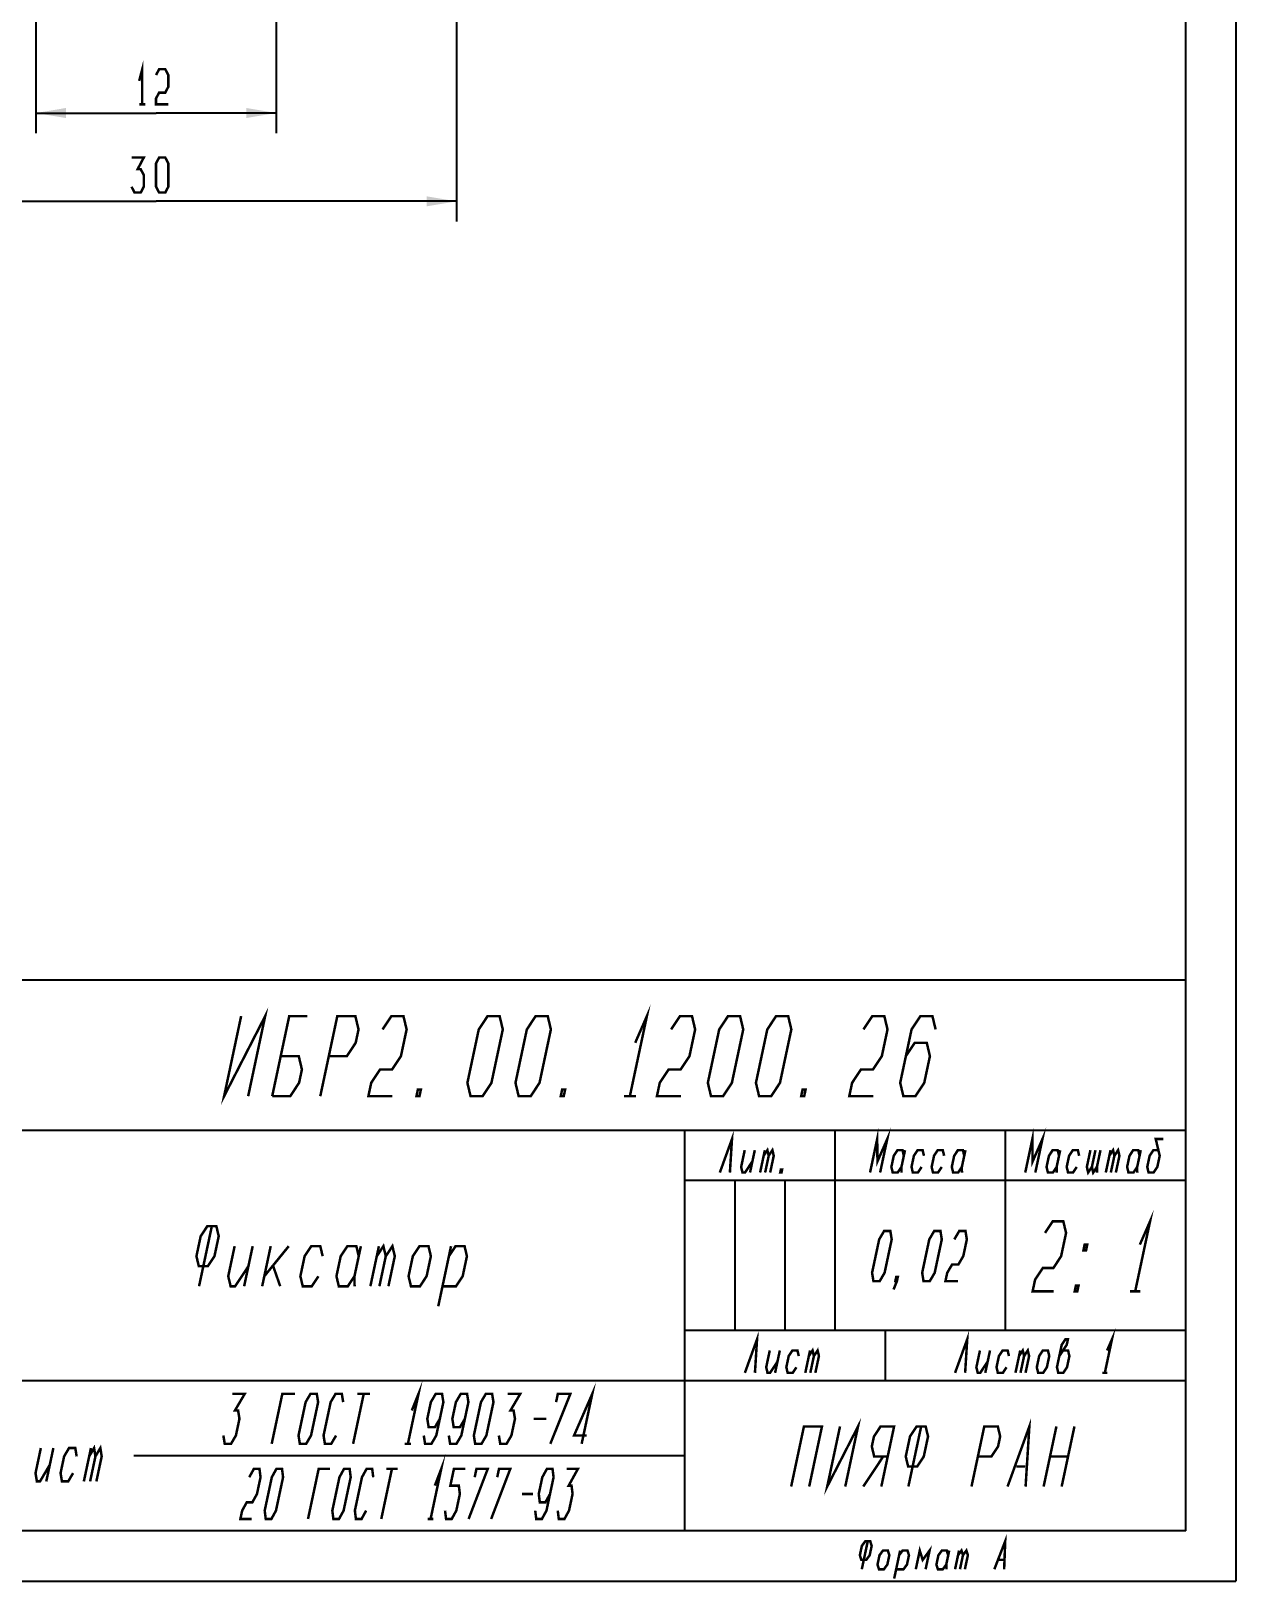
# Model space of a CAD drawing. Header units: millimetres. Extents: x 0 to 210, y 0 to 297.
# Drawn here: x 89.7 to 210, y 0 to 154.8 of the extents above; entities that cross this region are included whole.
import ezdxf

# ---------------------------------------------------------------- set-up
doc = ezdxf.new("R2010")
doc.units = ezdxf.units.MM
doc.header["$LTSCALE"] = 19.36
doc.layers.get('0').update_dxf_attribs({"linetype": 'CONTINUOUS'})
doc.layers.add('ALL_DIMENSIONS', color=7, linetype='CONTINUOUS')
doc.styles.get("Standard").update_dxf_attribs({"font": 'txt', "width": 0.7})
doc.dimstyles.new('DIMSTYLE_1', dxfattribs={"dimtxt": 3.5, "dimasz": 3, "dimexe": 0.18, "dimexo": 0.0625, "dimgap": 0.09, "dimtad": 1, "dimlfac": 0.5, "dimdsep": 46, "dimtxsty": 'STANDARD', "dimblk": '_FILLED', "dimblk1": '_FILLED', "dimblk2": '_FILLED', "dimcen": 0.09, "dimadec": 0, "dimazin": 0, "dimtp": 0.2, "dimtm": 0.2, "dimtfac": 1, "dimtofl": 0, "dimtmove": 0, "dimatfit": 3, "dimldrblk": '_FILLED', "dimfxl": 1, "dimtolj": 1, "dimarcsym": 0})

# ---------------------------------------------------------------- blocks, each defined once
blk = doc.blocks.new('_FILLED')
at = {"color": 0, "linetype": 'BYBLOCK'}
blk.add_solid([(0, 0), (-1, 0.167), (-1, -0.167)], dxfattribs=at)
blk = doc.blocks.new('*D0')
at = {"layer": 'ALL_DIMENSIONS', "color": 2, "linetype": 'CONTINUOUS'}
for p, q in [((72.21, 162.2), (72.21, 135.77)), ((132.21, 162.2), (132.21, 135.77)), ((72.21, 137.77), (102.21, 137.77)), ((132.21, 137.77), (102.21, 137.77))]:
    blk.add_line(p, q, dxfattribs=at)
at = {"layer": 'ALL_DIMENSIONS', "color": 2, "linetype": 'CONTINUOUS', "xscale": 3, "yscale": 3, "zscale": 3, "rotation": 180}
blk.add_blockref('_FILLED', (72.21, 137.77), dxfattribs=at)
at = {"layer": 'ALL_DIMENSIONS', "color": 2, "linetype": 'CONTINUOUS', "xscale": 3, "yscale": 3, "zscale": 3}
blk.add_blockref('_FILLED', (132.21, 137.77), dxfattribs=at)
blk = doc.blocks.new('*D1')
at = {"layer": 'ALL_DIMENSIONS', "color": 2, "linetype": 'CONTINUOUS'}
for p, q in [((90.21, 181.3), (90.21, 144.59)), ((114.21, 180.47), (114.21, 144.59)), ((90.21, 146.59), (102.21, 146.59)), ((114.21, 146.59), (102.21, 146.59))]:
    blk.add_line(p, q, dxfattribs=at)
at = {"layer": 'ALL_DIMENSIONS', "color": 2, "linetype": 'CONTINUOUS', "xscale": 3, "yscale": 3, "zscale": 3, "rotation": 180}
blk.add_blockref('_FILLED', (90.21, 146.59), dxfattribs=at)
at = {"layer": 'ALL_DIMENSIONS', "color": 2, "linetype": 'CONTINUOUS', "xscale": 3, "yscale": 3, "zscale": 3}
blk.add_blockref('_FILLED', (114.21, 146.59), dxfattribs=at)

msp = doc.modelspace()

# ---------------------------------------------------------------- linework, layer by layer
at = {"color": 7, "linetype": 'CONTINUOUS'}
for p, q in [((210, 297), (210, 0)), ((205, 5), (205, 292.349899)), ((205, 60), (20, 60)), ((205, 5), (205, 60)), ((205, 45), (20, 45)), ((155, 5), (155, 45)), ((170, 25), (170, 45)), ((187, 25), (187, 45)), ((205, 40), (155, 40)), ((160, 25), (160, 40)), ((165, 25), (165, 40)), ((205, 25), (155, 25)), ((175, 20), (175, 25)), ((205, 20), (20, 20)), ((155, 12.5), (100, 12.5)), ((205, 5), (20, 5)), ((205, 5), (20, 5)), ((0, 0), (210, 0))]:
    msp.add_line(p, q, dxfattribs=at)
at = {"color": 2, "linetype": 'CONTINUOUS', "const_width": 0.25}
for points in [[(110.700449, 56.410637), (109.000004, 48.41064), (113.100447, 56.410637), (111.400002, 48.41064)], [(150.033635, 53.74397), (151.200451, 56.410637), (149.500006, 48.41064)], [(113.8, 48.41064), (115.500445, 56.410637), (117.300449, 56.410637)], [(118.599996, 48.41064), (120.300463, 56.410637), (122.100445, 56.410637), (122.417039, 55.077306), (122.133639, 53.74397), (121.250223, 52.410639), (119.450219, 52.410639)], [(124.817037, 55.077306), (125.700453, 56.410637), (126.900463, 56.410637), (127.217035, 55.077306), (126.650234, 52.410639), (125.766818, 51.077302), (124.566809, 51.077302), (123.683414, 49.743971), (123.399992, 48.41064), (125.79999, 48.41064)], [(133.6, 48.41064), (133.283406, 49.743971), (134.417051, 55.077306), (135.300445, 56.410637), (136.500455, 56.410637), (136.817049, 55.077306), (135.683404, 49.743971), (134.80001, 48.41064), (133.6, 48.41064)], [(138.399996, 48.41064), (138.083402, 49.743971), (139.217047, 55.077306), (140.100463, 56.410637), (141.300451, 56.410637), (141.617045, 55.077306), (140.4834, 49.743971), (139.600006, 48.41064), (138.399996, 48.41064)], [(153.617035, 55.077306), (154.500451, 56.410637), (155.700461, 56.410637), (156.017033, 55.077306), (155.450232, 52.410639), (154.566816, 51.077302), (153.366828, 51.077302), (152.483412, 49.743971), (152.19999, 48.41064), (154.60001, 48.41064)], [(157.600002, 48.41064), (157.283408, 49.743971), (158.417053, 55.077306), (159.300447, 56.410637), (160.500457, 56.410637), (160.817051, 55.077306), (159.683406, 49.743971), (158.79999, 48.41064), (157.600002, 48.41064)], [(162.399998, 48.41064), (162.083404, 49.743971), (163.217049, 55.077306), (164.100443, 56.410637), (165.300453, 56.410637), (165.617047, 55.077306), (164.483402, 49.743971), (163.600008, 48.41064), (162.399998, 48.41064)], [(172.817041, 55.077306), (173.700457, 56.410637), (174.900445, 56.410637), (175.217039, 55.077306), (174.650217, 52.410639), (173.766822, 51.077302), (172.566812, 51.077302), (171.683418, 49.743971), (171.399996, 48.41064), (173.799994, 48.41064)], [(180.017035, 55.077306), (179.700463, 56.410637), (178.500453, 56.410637), (177.617037, 55.077306), (176.483414, 49.743971), (176.800008, 48.41064), (177.999996, 48.41064), (178.883412, 49.743971), (179.450234, 52.410639), (179.133641, 53.74397), (177.933631, 53.74397), (177.050236, 52.410639)], [(113.8, 48.41064), (115.600004, 48.41064), (116.483398, 49.743971), (116.76682, 51.077302), (116.450227, 52.410639), (114.650223, 52.410639)], [(128.499996, 48.41064), (128.20001, 48.41064), (128.341699, 49.077306), (128.641707, 49.077306), (128.499996, 48.41064)], [(142.900006, 48.41064), (142.599998, 48.41064), (142.741709, 49.077306), (143.041695, 49.077306), (142.900006, 48.41064)], [(148.89999, 48.41064), (150.1, 48.41064)], [(166.900008, 48.41064), (166.6, 48.41064), (166.741711, 49.077306), (167.041697, 49.077306), (166.900008, 48.41064)], [(158.480002, 40.787578), (159.694557, 44.137581), (159.484998, 40.787578)], [(173.475, 40.787578), (174.187057, 44.137581), (174.214857, 41.904245), (175.192074, 44.137581), (174.479996, 40.787578)], [(188.964998, 40.787578), (189.677055, 44.137581), (189.704855, 41.904245), (190.682072, 44.137581), (189.969994, 40.787578)], [(202.253449, 43.020914), (201.750951, 43.020914), (201.381033, 42.462581), (201.143674, 41.345912), (201.276254, 40.787578), (201.778752, 40.787578), (202.14867, 41.345912), (202.386029, 42.462581), (201.988311, 44.137581), (202.742068, 44.137581)], [(160.964713, 43.020914), (160.608674, 41.345912), (160.741254, 40.787578), (160.992492, 40.787578), (161.73235, 41.904245)], [(161.969709, 43.020914), (161.49499, 40.787578)], [(162.500008, 40.787578), (162.974705, 43.020914)], [(162.856025, 42.462581), (163.225965, 43.020914), (163.358523, 42.462581), (163.002506, 40.787578)], [(163.358523, 42.462581), (163.728463, 43.020914), (163.861043, 42.462581), (163.505004, 40.787578)], [(176.846027, 42.462581), (176.713469, 43.020914), (176.210949, 43.020914), (175.841031, 42.462581), (175.603672, 41.345912), (175.736252, 40.787578), (176.23875, 40.787578), (176.608668, 41.345912)], [(176.964707, 43.020914), (176.608668, 41.345912), (176.615629, 40.787578)], [(178.856041, 42.462581), (178.723461, 43.020914), (178.220963, 43.020914), (177.851023, 42.462581), (177.613686, 41.345912), (177.746244, 40.787578), (178.248742, 40.787578), (178.618682, 41.345912)], [(180.866033, 42.462581), (180.733453, 43.020914), (180.230955, 43.020914), (179.861037, 42.462581), (179.623678, 41.345912), (179.756258, 40.787578), (180.258756, 40.787578), (180.628674, 41.345912)], [(182.876025, 42.462581), (182.743467, 43.020914), (182.240969, 43.020914), (181.871029, 42.462581), (181.63367, 41.345912), (181.76625, 40.787578), (182.268748, 40.787578), (182.638688, 41.345912)], [(182.994705, 43.020914), (182.638688, 41.345912), (182.645627, 40.787578)], [(192.336025, 42.462581), (192.203467, 43.020914), (191.700969, 43.020914), (191.331029, 42.462581), (191.09367, 41.345912), (191.22625, 40.787578), (191.728748, 40.787578), (192.098688, 41.345912)], [(192.454705, 43.020914), (192.098688, 41.345912), (192.105627, 40.787578)], [(194.346039, 42.462581), (194.213459, 43.020914), (193.710961, 43.020914), (193.341043, 42.462581), (193.103684, 41.345912), (193.236242, 40.787578), (193.73874, 40.787578), (194.10868, 41.345912)], [(195.469715, 43.020914), (195.113676, 41.345912), (195.246256, 40.787578), (195.616174, 41.345912), (195.748754, 40.787578), (196.118672, 41.345912), (196.474711, 43.020914)], [(195.972213, 43.020914), (195.616174, 41.345912)], [(197.00501, 40.787578), (197.479707, 43.020914)], [(197.361027, 42.462581), (197.730967, 43.020914), (197.863525, 42.462581), (197.507508, 40.787578)], [(197.863525, 42.462581), (198.233465, 43.020914), (198.366023, 42.462581), (198.010006, 40.787578)], [(200.376037, 42.462581), (200.243457, 43.020914), (199.740959, 43.020914), (199.371041, 42.462581), (199.133682, 41.345912), (199.26624, 40.787578), (199.76876, 40.787578), (200.138678, 41.345912)], [(200.494717, 43.020914), (200.138678, 41.345912), (200.145617, 40.787578)], [(164.635619, 40.787578), (164.51, 40.787578), (164.56934, 41.066746), (164.694959, 41.066746), (164.635619, 40.787578)], [(196.118672, 41.345912), (196.125633, 40.787578)], [(190.939906, 34.755142), (191.712893, 35.921808), (192.762898, 35.921808), (193.039918, 34.755142), (192.543951, 32.421807), (191.770965, 31.255141), (190.720959, 31.255141), (189.947973, 30.088475), (189.7, 28.921809), (191.79999, 28.921809)], [(200.404439, 33.588476), (201.425398, 35.921808), (199.937498, 28.921809)], [(107.775341, 35.432979), (107.32534, 35.432979), (106.662783, 34.432978), (106.237672, 32.432979), (106.475117, 31.432978), (107.375108, 31.432978), (108.037665, 32.432979), (108.462787, 34.432978), (108.225342, 35.432979), (107.775341, 35.432979), (106.499996, 29.432979)], [(173.812498, 29.944148), (173.677125, 30.777482), (174.385658, 34.110815), (174.875287, 34.944148), (175.500289, 34.944148), (175.635662, 34.110815), (174.927129, 30.777482), (174.4375, 29.944148), (173.812498, 29.944148)], [(178.812492, 29.944148), (178.677141, 30.777482), (179.385652, 34.110815), (179.875281, 34.944148), (180.500283, 34.944148), (180.635656, 34.110815), (179.927123, 30.777482), (179.437494, 29.944148), (178.812492, 29.944148)], [(181.88566, 34.110815), (182.375289, 34.944148), (183.000291, 34.944148), (183.135643, 34.110815), (182.781387, 32.444148), (182.291758, 31.610815), (181.666756, 31.610815), (181.177127, 30.777482), (181.00001, 29.944148), (182.249992, 29.944148)], [(110.050225, 33.432977), (109.412547, 30.432977), (109.649992, 29.432979), (110.100004, 29.432979), (111.425117, 31.432978)], [(111.850229, 33.432977), (111.000006, 29.432979)], [(113.650232, 33.432977), (112.80001, 29.432979)], [(113.012555, 30.432977), (115.450236, 33.432977)], [(118.837678, 32.432979), (118.600232, 33.432977), (117.70023, 33.432977), (117.037674, 32.432979), (116.612562, 30.432977), (116.850008, 29.432979), (117.75001, 29.432979), (118.412566, 30.432977)], [(122.437664, 32.432979), (122.200219, 33.432977), (121.300217, 33.432977), (120.63766, 32.432979), (120.212549, 30.432977), (120.449994, 29.432979), (121.349996, 29.432979), (122.012553, 30.432977)], [(122.65023, 33.432977), (122.012553, 30.432977), (122.024992, 29.432979)], [(123.59999, 29.432979), (124.450234, 33.432977)], [(124.237668, 32.432979), (124.900225, 33.432977), (125.13767, 32.432979), (124.499992, 29.432979)], [(125.13767, 32.432979), (125.800227, 33.432977), (126.037672, 32.432979), (125.399994, 29.432979)], [(127.412564, 30.432977), (127.65001, 29.432979), (128.54999, 29.432979), (129.212547, 30.432977), (129.63768, 32.432979), (129.400234, 33.432977), (128.500232, 33.432977), (127.837676, 32.432979), (127.412564, 30.432977)], [(130.374895, 27.432979), (131.650229, 33.432977)], [(130.800006, 29.432979), (132.149998, 29.432979), (132.812555, 30.432977), (133.237666, 32.432979), (133.000221, 33.432977), (132.100219, 33.432977), (131.437662, 32.432979)], [(195.030445, 33.00514), (194.767949, 33.00514), (194.891936, 33.588476), (195.154432, 33.588476), (195.030445, 33.00514)], [(113.900117, 31.432978), (114.599992, 29.432979)], [(176.15625, 29.944148), (175.999994, 29.944148), (176.088574, 30.360816), (176.244809, 30.360816), (176.15625, 29.944148), (175.822877, 29.110815)], [(194.162498, 28.921809), (193.900002, 28.921809), (194.023988, 29.505142), (194.286484, 29.505142), (194.162498, 28.921809)], [(199.412506, 28.921809), (200.46249, 28.921809)], [(160.98001, 20.787579), (162.194564, 24.13758), (161.985006, 20.787579)], [(181.959996, 20.787579), (183.174572, 24.13758), (182.964992, 20.787579)], [(197.132842, 23.020913), (197.621439, 24.13758), (196.909383, 20.787579)], [(167.366025, 22.46258), (167.735965, 23.020913), (167.868523, 22.46258), (167.512506, 20.787579)], [(167.868523, 22.46258), (168.238463, 23.020913), (168.371043, 22.46258), (168.015004, 20.787579)], [(188.346033, 22.46258), (188.715951, 23.020913), (188.848531, 22.46258), (188.492492, 20.787579)], [(188.848531, 22.46258), (189.218449, 23.020913), (189.351029, 22.46258), (188.99499, 20.787579)], [(192.366039, 22.46258), (193.105896, 23.579247), (193.224555, 24.13758), (192.973316, 24.13758), (192.603377, 23.579247), (192.12868, 21.345912), (192.26126, 20.787579), (192.763758, 20.787579), (193.133676, 21.345912), (193.371035, 22.46258), (193.238455, 23.020913), (192.735957, 23.020913)], [(163.464699, 23.020913), (163.108682, 21.345912), (163.24124, 20.787579), (163.4925, 20.787579), (164.232357, 21.904247)], [(164.469717, 23.020913), (163.994998, 20.787579)], [(166.361029, 22.46258), (166.228449, 23.020913), (165.725951, 23.020913), (165.356033, 22.46258), (165.118674, 21.345912), (165.251254, 20.787579), (165.753752, 20.787579), (166.12367, 21.345912)], [(167.010008, 20.787579), (167.484705, 23.020913)], [(184.444707, 23.020913), (184.088668, 21.345912), (184.221248, 20.787579), (184.472508, 20.787579), (185.212365, 21.904247)], [(185.449703, 23.020913), (184.975006, 20.787579)], [(187.341037, 22.46258), (187.208457, 23.020913), (186.705959, 23.020913), (186.336041, 22.46258), (186.098682, 21.345912), (186.23124, 20.787579), (186.73376, 20.787579), (187.103678, 21.345912)], [(187.989994, 20.787579), (188.464713, 23.020913)], [(190.118687, 21.345912), (190.251246, 20.787579), (190.753744, 20.787579), (191.123684, 21.345912), (191.361043, 22.46258), (191.228463, 23.020913), (190.725965, 23.020913), (190.356025, 22.46258), (190.118687, 21.345912)], [(196.658123, 20.787579), (197.160621, 20.787579)], [(109.812779, 18.694148), (111.062783, 18.694148), (110.083525, 17.027482), (110.396016, 17.027482), (110.531389, 16.194148), (110.177133, 14.527482), (109.687504, 13.694149), (109.062502, 13.694149), (108.927129, 14.527482)], [(113.750006, 13.694149), (114.812773, 18.694148), (116.062777, 18.694148)], [(116.562504, 13.694149), (116.427131, 14.527482), (117.135643, 17.860815), (117.625293, 18.694148), (118.250273, 18.694148), (118.385646, 17.860815), (117.677135, 14.527482), (117.187506, 13.694149), (116.562504, 13.694149)], [(120.885654, 17.860815), (120.750281, 18.694148), (120.125279, 18.694148), (119.63565, 17.860815), (118.927139, 14.527482), (119.06249, 13.694149), (119.687492, 13.694149), (120.177121, 14.527482)], [(122.937777, 18.694148), (121.87501, 13.694149)], [(122.312775, 18.694148), (123.562779, 18.694148)], [(127.739771, 17.027482), (128.406539, 18.694148), (127.34375, 13.694149)], [(128.927127, 14.527482), (129.0625, 13.694149), (129.687502, 13.694149), (130.177131, 14.527482), (130.885643, 17.860815), (130.750291, 18.694148), (130.125289, 18.694148), (129.63566, 17.860815), (129.281383, 16.194148), (129.416756, 15.360815), (130.041758, 15.360815), (130.531387, 16.194148)], [(131.427135, 14.527482), (131.562508, 13.694149), (132.18751, 13.694149), (132.677139, 14.527482), (133.38565, 17.860815), (133.250277, 18.694148), (132.625275, 18.694148), (132.135646, 17.860815), (131.781391, 16.194148), (131.916764, 15.360815), (132.541766, 15.360815), (133.031395, 16.194148)], [(134.062494, 13.694149), (133.927121, 14.527482), (134.635654, 17.860815), (135.125283, 18.694148), (135.750285, 18.694148), (135.885658, 17.860815), (135.177125, 14.527482), (134.687496, 13.694149), (134.062494, 13.694149)], [(137.312779, 18.694148), (138.562783, 18.694148), (137.583525, 17.027482), (137.896016, 17.027482), (138.031389, 16.194148), (137.677133, 14.527482), (137.187504, 13.694149), (136.562502, 13.694149), (136.427129, 14.527482)], [(141.562496, 13.694149), (143.562777, 18.694148), (142.312773, 18.694148), (142.135656, 17.860815)], [(144.687506, 13.694149), (145.750273, 18.694148), (143.927131, 14.527482), (145.177135, 14.527482)], [(139.906395, 16.194148), (141.156398, 16.194148)], [(165.60001, 9.432978), (166.875344, 15.432979), (168.675348, 15.432979), (167.399992, 9.432978)], [(170.47533, 15.432979), (169.199996, 9.432978), (172.275334, 15.432979), (171, 9.432978)], [(174.600008, 9.432978), (175.875342, 15.432979), (174.52535, 15.432979), (173.862793, 14.432979), (173.650227, 13.432978), (173.887672, 12.432978), (175.237664, 12.432978)], [(178.575348, 15.432979), (178.125336, 15.432979), (177.462779, 14.432979), (177.037668, 12.432978), (177.275113, 11.432979), (178.175115, 11.432979), (178.837672, 12.432978), (179.262783, 14.432979), (179.025338, 15.432979), (178.575348, 15.432979), (177.299992, 9.432978)], [(183.600006, 9.432978), (184.87534, 15.432979), (186.225332, 15.432979), (186.462777, 14.432979), (186.250232, 13.432978), (185.587676, 12.432978), (184.237662, 12.432978)], [(187.199992, 9.432978), (189.37535, 15.432979), (188.999996, 9.432978)], [(190.8, 9.432978), (192.075334, 15.432979)], [(193.875338, 15.432979), (192.600004, 9.432978)], [(90.708519, 13.277482), (90.177135, 10.777482), (90.312497, 9.944148), (90.624998, 9.944148), (91.604256, 11.610816)], [(91.958522, 13.277482), (91.25, 9.944148)], [(94.281392, 12.444149), (94.146019, 13.277482), (93.521017, 13.277482), (93.031388, 12.444149), (92.677132, 10.777482), (92.812505, 9.944148), (93.437496, 9.944148), (93.927136, 10.777482)], [(95.000001, 9.944148), (95.708523, 13.277482)], [(95.531396, 12.444149), (96.021024, 13.277482), (96.156387, 12.444149), (95.625003, 9.944148)], [(96.156387, 12.444149), (96.646026, 13.277482), (96.781389, 12.444149), (96.250005, 9.944148)], [(127.03126, 13.694149), (127.65624, 13.694149)], [(130.036645, 9.527482), (130.672152, 11.194148), (129.609385, 6.194149)], [(172.800004, 9.432978), (174.787674, 12.432978)], [(191.437678, 12.432978), (193.23766, 12.432978)], [(111.510646, 10.360815), (111.969037, 11.194148), (112.531541, 11.194148), (112.635654, 10.360815), (112.281398, 8.694148), (111.823008, 7.860815), (111.260504, 7.860815), (110.802135, 7.027482), (110.624996, 6.194149), (111.750004, 6.194149)], [(113.156242, 6.194149), (113.052129, 7.027482), (113.760662, 10.360815), (114.219031, 11.194148), (114.781535, 11.194148), (114.885648, 10.360815), (114.177137, 7.027482), (113.718746, 6.194149), (113.156242, 6.194149)], [(117.375, 6.194149), (118.437789, 11.194148), (119.562775, 11.194148)], [(119.906246, 6.194149), (119.802133, 7.027482), (120.510645, 10.360815), (120.969035, 11.194148), (121.531539, 11.194148), (121.635652, 10.360815), (120.927141, 7.027482), (120.46875, 6.194149), (119.906246, 6.194149)], [(123.885646, 10.360815), (123.781533, 11.194148), (123.219029, 11.194148), (122.76066, 10.360815), (122.052127, 7.027482), (122.15624, 6.194149), (122.718744, 6.194149), (123.177135, 7.027482)], [(125.750275, 11.194148), (124.687508, 6.194149)], [(125.187793, 11.194148), (126.312779, 11.194148)], [(131.052125, 7.027482), (131.15626, 6.194149), (131.718742, 6.194149), (132.177133, 7.027482), (132.531389, 8.694148), (132.427275, 9.527482), (131.58352, 9.527482), (131.937775, 11.194148), (133.062783, 11.194148)], [(133.406254, 6.194149), (135.312777, 11.194148), (134.187791, 11.194148), (134.010652, 10.360815)], [(135.656248, 6.194149), (137.562793, 11.194148), (136.437785, 11.194148), (136.260646, 10.360815)], [(140.052123, 7.027482), (140.156258, 6.194149), (140.71874, 6.194149), (141.177131, 7.027482), (141.885643, 10.360815), (141.781529, 11.194148), (141.219025, 11.194148), (140.760656, 10.360815), (140.4064, 8.694148), (140.510514, 7.860815), (141.073018, 7.860815), (141.531387, 8.694148)], [(143.187789, 11.194148), (144.312775, 11.194148), (143.396016, 9.527482), (143.677268, 9.527482), (143.781381, 8.694148), (143.427125, 7.027482), (142.968756, 6.194149), (142.406252, 6.194149), (142.302139, 7.027482)], [(188.075115, 11.432979), (188.975117, 11.432979)], [(138.718889, 8.694148), (139.843896, 8.694148)], [(129.328133, 6.194149), (129.890615, 6.194149)], [(185.879992, 1.172466), (186.965168, 3.972466), (186.860002, 1.172466)], [(173.24516, 3.972466), (173.000152, 3.972466), (172.655973, 3.505799), (172.457586, 2.572466), (172.603379, 2.1058), (173.093395, 2.1058), (173.437574, 2.572466), (173.635961, 3.505799), (173.490168, 3.972466), (173.24516, 3.972466), (172.65, 1.172466)], [(174.219197, 1.639133), (174.36499, 1.172466), (174.855006, 1.172466), (175.199186, 1.639133), (175.397572, 2.572466), (175.251779, 3.039133), (174.761764, 3.039133), (174.417584, 2.572466), (174.219197, 1.639133)], [(175.881615, 0.239133), (176.476775, 3.039133)], [(176.080002, 1.172466), (176.815004, 1.172466), (177.159184, 1.639133), (177.35757, 2.572466), (177.211777, 3.039133), (176.721762, 3.039133), (176.377582, 2.572466)], [(178.04, 1.172466), (178.436773, 3.039133), (178.728381, 2.1058), (179.416762, 3.039133), (179.02001, 1.172466)], [(181.277588, 2.572466), (181.131773, 3.039133), (180.641779, 3.039133), (180.297578, 2.572466), (180.099191, 1.639133), (180.245006, 1.172466), (180.735, 1.172466), (181.079201, 1.639133)], [(181.376781, 3.039133), (181.079201, 1.639133), (181.10249, 1.172466)], [(181.959996, 1.172466), (182.35677, 3.039133)], [(182.257576, 2.572466), (182.601777, 3.039133), (182.74757, 2.572466), (182.44999, 1.172466)], [(182.74757, 2.572466), (183.091771, 3.039133), (183.237586, 2.572466), (182.940006, 1.172466)], [(186.323387, 2.1058), (186.813381, 2.1058)]]:
    msp.add_lwpolyline(points, dxfattribs=at)
at = {"layer": 'ALL_DIMENSIONS', "color": 2, "linetype": 'CONTINUOUS', "const_width": 0.25}
for points in [[(100.523011, 149.794896), (100.82926, 150.961562), (100.82926, 147.461563)], [(102.207386, 150.378229), (102.513635, 150.961562), (103.126144, 150.961562), (103.432393, 150.378229), (103.432393, 149.211563), (103.126144, 148.628229), (102.513635, 148.628229), (102.207386, 148.044896), (102.207386, 147.461563), (103.432393, 147.461563)], [(100.523011, 147.461563), (101.13552, 147.461563)], [(99.757394, 142.143729), (100.98239, 142.143729), (100.369892, 140.977063), (100.676141, 140.977063), (100.98239, 140.39373), (100.98239, 139.227064), (100.676141, 138.643731), (100.063643, 138.643731), (99.757394, 139.227064)], [(102.513635, 138.643731), (102.207386, 139.227064), (102.207386, 141.560396), (102.513635, 142.143729), (103.126144, 142.143729), (103.432393, 141.560396), (103.432393, 139.227064), (103.126144, 138.643731), (102.513635, 138.643731)]]:
    msp.add_lwpolyline(points, dxfattribs=at)

# ---------------------------------------------------------------- dimensions: what is measured, and where the dimension line sits
at = {"layer": 'ALL_DIMENSIONS', "color": 2, "linetype": 'CONTINUOUS'}
for base, p1, p2, picture, middle in [((114.20739, 146.586567), (90.20739, 181.304039), (114.20739, 180.47327), '*D1', (99.75739, 147.461567)), ((132.20739, 137.768732), (72.20739, 162.196347), (132.20739, 162.196347), '*D0', (99.75739, 138.643732))]:
    dim = msp.add_linear_dim(base=base, p1=p1, p2=p2, dimstyle='DIMSTYLE_1', dxfattribs=at)
    dim.commit()
    dim.dimension.update_dxf_attribs({"geometry": picture, "text_midpoint": middle, "dimtype": 160})

doc.saveas('drawing.dxf')
